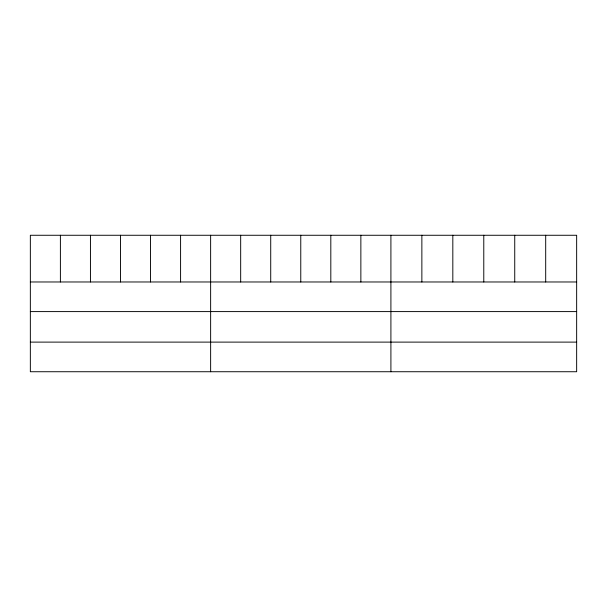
<?xml version="1.0" encoding="UTF-8"?>
<svg xmlns="http://www.w3.org/2000/svg" width="607" height="607" viewBox="0 0 607 607"><rect width="100%" height="100%" fill="white"/><g stroke="black" fill="none" stroke-linecap="round" stroke-linejoin="round"><path stroke-width="0.91" d="M576.65 311.596L576.65 235.266L30.35 235.266L30.35 371.734L576.65 371.734L576.65 311.596L30.35 311.596M30.35 281.974L576.65 281.974M30.35 342.113L576.65 342.113M545.693 235.266L545.693 281.974M514.736 235.266L514.736 281.974M483.779 235.266L483.779 281.974M452.822 235.266L452.822 281.974M421.865 235.266L421.865 281.974M390.908 235.266L390.908 371.734M360.862 235.266L360.862 281.974M330.815 235.266L330.815 281.974M300.769 235.266L300.769 281.974M270.722 235.266L270.722 281.974M240.675 235.266L240.675 281.974M210.629 235.266L210.629 371.734M180.583 235.266L180.583 281.974M150.536 235.266L150.536 281.974M120.49 235.266L120.49 281.974M90.443 235.266L90.443 281.974M60.396 235.266L60.396 281.974"/></g></svg>
